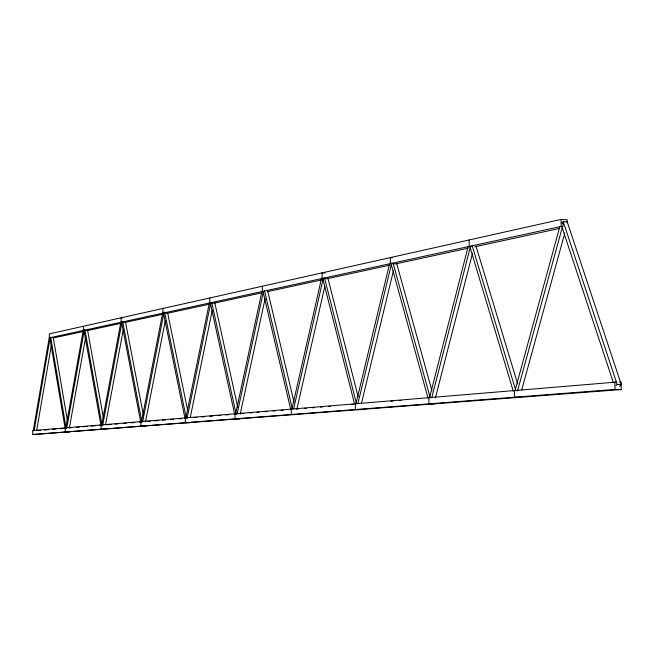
<?xml version="1.0" encoding="UTF-8"?>
<svg xmlns="http://www.w3.org/2000/svg" width="654" height="654" viewBox="0 0 654 654"><rect width="100%" height="100%" fill="white"/><g stroke="black" fill="none" stroke-linecap="round" stroke-linejoin="round"><path stroke-width="0.98" d="M262.401 286.207L262.401 291.48L264.339 291.561M291.283 409.02L291.283 414.505L296.27 414.587M209.746 297.987L209.73 302.949L214.332 303.129L262.246 292.763M235.056 413.712L235.048 418.862L239.781 418.936M162.944 308.451L162.928 313.135L167.318 313.299L209.435 304.192M185.286 417.865L185.27 422.721L189.783 422.786M101.141 424.887L101.117 429.245L105.237 429.302M140.929 421.568L140.904 426.163L145.213 426.22M65.261 427.888L65.228 432.024L69.177 432.073M83.418 326.24L83.393 330.458L87.407 330.589L121.268 323.264M619.354 382.132L621.145 382.181L621.226 389.571L32.7 434.55L32.733 430.602L616.665 382.067M33.207 430.97L49.295 337.341M34.212 430.193L50.17 337.448M36.706 430.226L51.323 345.5M65.735 428.329L83.164 330.801M66.822 427.61L84.301 329.951M69.43 427.61L85.494 338.102M101.615 425.419L120.802 322.447M102.621 425.738L122.036 321.67M105.515 424.773L123.295 329.771M141.395 422.182L162.625 313.184M142.695 421.568L163.974 312.465M145.531 421.609L165.298 320.574M185.744 418.576L209.378 302.818M187.175 418.045L210.858 302.173M190.347 417.097L212.256 310.274M235.497 414.53L261.976 291.161M237.075 414.088L263.415 291.578M240.198 414.146L265.099 298.682M291.929 408.971L321.613 277.942M293.695 408.627L323.231 278.441M296.981 408.685L324.776 286.534M355.956 403.763L389.531 263.832M357.934 403.559L391.615 263.407M361.4 403.6L393.479 270.543M429.531 397.787L468.19 246.394M431.771 397.706L470.569 246.067M435.433 397.779L472.548 253.155M514.951 390.863L559.726 227.003M517.527 390.904L563.266 223.856L561.802 222.687M521.688 390.013L564.827 232.938M562.162 222.973L563.249 221.616L567.231 221.861L621.3 384.568L619.518 386.481M615.986 385.746L617.172 384.462L621.3 384.568M567.173 222.785L567.149 219.777L561.099 219.409L49.344 333.859L49.312 337.873L561.157 226.423L563.176 226.546M53.162 337.995L83.491 331.439M162.429 314.361L125.257 322.397L121.064 322.25L121.088 317.811L122.764 317.877M267.241 291.684L321.31 279.986M389.8 265.164L327.204 278.71L322.111 278.473L322.103 272.857L325.161 273.004M467.953 248.258L395.76 263.881L390.373 263.611L390.356 257.594L392.155 257.684M474.878 246.762L559.268 228.499M36.518 430.651L40.474 430.324M44.439 429.989L48.404 429.662M52.361 429.335L56.326 429.008M60.291 428.681L64.255 428.345M69.201 427.937L71.204 427.773M76.216 427.356L79.224 427.111M83.23 426.776L87.235 426.441M91.241 426.114L95.247 425.779M99.253 425.452L101.256 425.28M107.256 424.781L111.254 424.454M115.251 424.119L118.251 423.874M123.246 423.457L126.247 423.212M131.241 422.795L134.242 422.549M139.237 422.132L141.239 421.969M147.256 421.47L150.297 421.217M154.352 420.882L158.399 420.547M162.454 420.211L165.487 419.958M170.555 419.533L173.588 419.288M178.656 418.862L181.698 418.609M193.797 417.612L196.797 417.358M201.792 416.95L204.792 416.696M209.795 416.287L212.795 416.034M217.79 415.617L220.79 415.372M225.793 414.955L228.794 414.71M241.808 413.63L243.828 413.459M249.877 412.96L251.896 412.797M256.932 412.372L258.951 412.208M265.001 411.709L267.02 411.538M273.07 411.039L275.089 410.867M281.138 410.369L283.157 410.197M296.27 409.118L298.281 408.946M304.306 408.448L306.317 408.284M312.35 407.777L314.361 407.614M320.386 407.115L322.397 406.952M328.431 406.445L330.433 406.281M351.541 404.532L353.552 404.368M390.953 401.262L392.98 401.098M399.054 400.591L401.082 400.428M32.7 434.55L614.948 389.416L621.226 389.571M360.599 409.633L355.335 409.543L355.326 403.682M434.518 403.943L428.95 403.837L428.926 397.534M520.347 397.338L514.445 397.207L514.404 390.405M472.033 246.607L469.18 246.452L469.139 239.969M563.249 221.616L617.172 384.462M561.729 226.276L613.207 382.181M475.998 246.141L517.666 383.947M472.237 245.937L515.851 390.7M469.801 246.46L513.259 391.084M396.716 263.603L431.975 390.896M393.168 263.431L430.209 397.665M390.765 262.761L427.953 397.861M327.785 277.762L358.179 396.839M324.425 277.607L356.479 403.657M322.782 278.727L354.484 403.69M267.731 291.014L293.965 401.989M264.543 290.875L292.33 408.864M263.08 291.839L290.785 409.731M214.749 302.679L237.819 407.573M211.716 302.557L236.225 414.44M210.196 302.41L234.623 414.178M167.677 313.062L187.698 410.581M164.579 311.958L186.365 418.495M163.402 312.669L184.927 418.135M125.568 322.348L143.414 415.167M122.609 321.253L141.926 422.108M121.546 321.858L140.814 422.647M87.489 329.69L103.52 418.413M84.848 329.608L102.073 425.353M83.876 330.123L101.059 425.811M53.219 337.251L67.534 421.299M50.685 337.17L66.128 428.272M49.794 337.611L65.032 427.651M614.874 382.018L614.948 389.416M561.099 219.409L561.157 226.423"/></g></svg>
